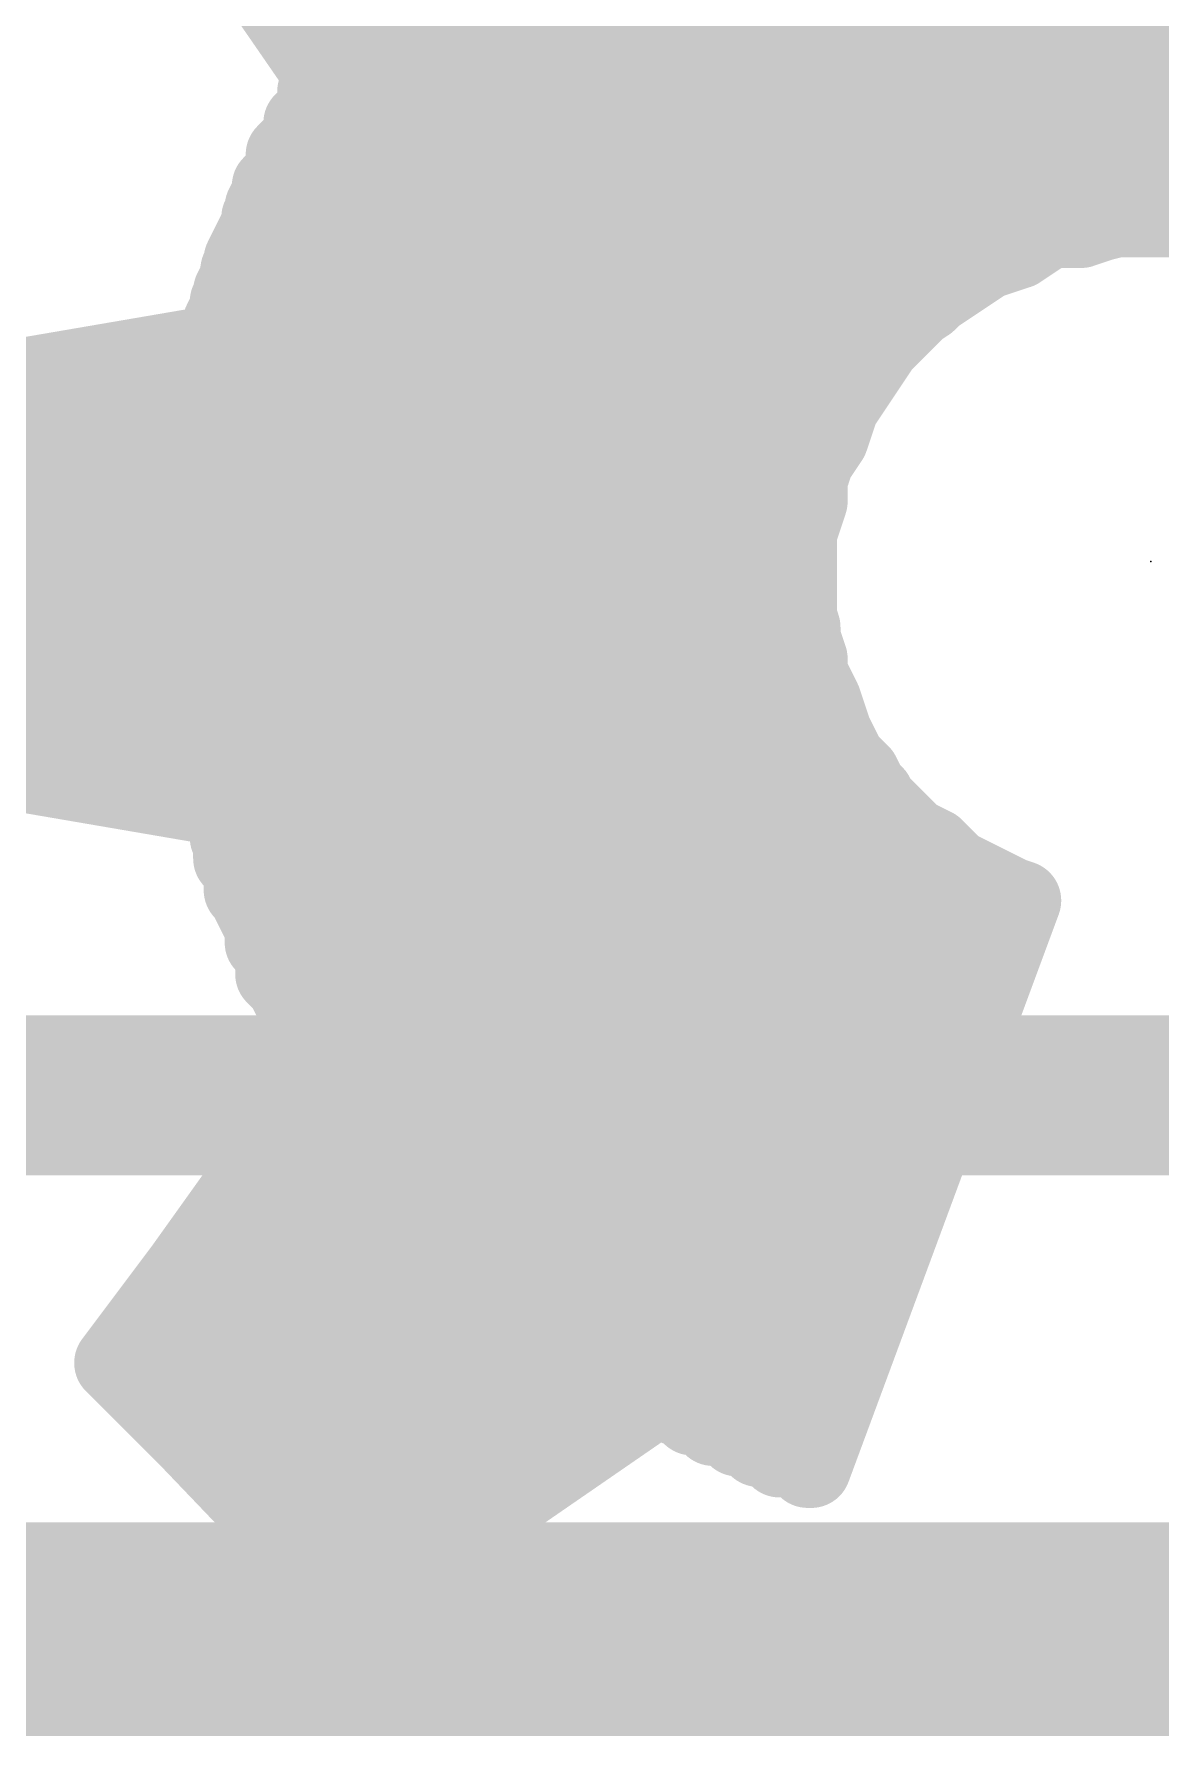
# Model space of a CAD drawing. Extents: x -34 to 73, y -65 to 31.
# Drawn here: x 1.223 to 2.296, y 24.79 to 26.41 of the extents above; entities that cross this region are included whole.
import ezdxf

# ---------------------------------------------------------------- set-up
doc = ezdxf.new("R2010")
doc.units = 0
for name, color, linetype in [('1', 12, 'CONTINUOUS'), ('16', 53, 'CONTINUOUS'), ('20', 53, 'CONTINUOUS'), ('21', 41, 'CONTINUOUS'), ('22', 40, 'CONTINUOUS'), ('23', 53, 'CONTINUOUS'), ('24', 53, 'CONTINUOUS')]:
    doc.layers.add(name, color=color, linetype=linetype)

msp = doc.modelspace()

# ---------------------------------------------------------------- linework, layer by layer
at = {"layer": '1'}
for points, const_width in [([(0, 25.4), (5.08, 25.4)], 0.1524), ([(0, 24.892), (4.572, 24.892)], 0.2032)]:
    msp.add_lwpolyline(points, dxfattribs=dict(at, const_width=const_width))
at = {"layer": '16'}
for points, const_width in [([(5.08, 25.4), (0, 25.4)], 0.1524), ([(4.572, 24.892), (0, 24.892)], 0.2032)]:
    msp.add_lwpolyline(points, dxfattribs=dict(at, const_width=const_width))
at = {"layer": '20', "const_width": 0.2032}
msp.add_lwpolyline([(2.54, 27.94, 0.4142), (0, 25.4)], format="xyb", dxfattribs=at)
at = {"layer": '21', "const_width": 0.076}
for points in [[(1.3026, 26.6554), (1.5026, 26.3654)], [(1.4456, 26.448), (3.1224, 26.448)], [(1.5026, 26.3654), (1.4926, 26.3554)], [(1.498, 26.372), (3.0674, 26.372)], [(1.4926, 26.3554), (1.4926, 26.3354)], [(1.4926, 26.3354), (1.4826, 26.3254)], [(1.4826, 26.3254), (1.4726, 26.3054)], [(1.4726, 26.3054), (1.4626, 26.2954)], [(1.4626, 26.2954), (1.4626, 26.2754)], [(1.4632, 26.296), (3.102, 26.296)], [(1.4526, 26.2654), (1.4426, 26.2454)], [(1.4626, 26.2754), (1.4526, 26.2654)], [(1.4426, 26.2354), (1.4226, 26.1954)], [(1.4426, 26.2454), (1.4426, 26.2354)], [(2.2126, 26.2254), (2.2526, 26.2354)], [(2.2526, 26.2354), (2.3226, 26.2354)], [(2.3226, 26.2354), (2.3526, 26.2254)], [(1.4349, 26.22), (2.1745, 26.22)], [(2.1526, 26.2054), (2.1826, 26.2254)], [(2.1826, 26.2254), (2.2126, 26.2254)], [(2.1226, 26.1954), (2.1526, 26.2054)], [(1.4226, 26.1854), (1.4126, 26.1654)], [(1.4226, 26.1954), (1.4226, 26.1854)], [(2.0926, 26.1754), (2.1226, 26.1954)], [(2.0726, 26.1554), (2.0926, 26.1754)], [(1.4126, 26.1554), (1.4026, 26.1354)], [(1.4126, 26.1654), (1.4126, 26.1554)], [(2.0426, 26.1354), (2.0726, 26.1554)], [(1.4026, 26.1354), (1.4026, 26.1154)], [(1.4069, 26.144), (2.0555, 26.144)], [(2.0226, 26.1154), (2.0426, 26.1354)], [(1.4026, 26.1154), (1.0526, 26.0554)], [(1.9826, 26.0554), (2.0226, 26.1154)], [(1.1263, 26.068), (1.991, 26.068)], [(1.9426, 25.9354), (1.9826, 26.0554)], [(1.0526, 25.992), (1.9615, 25.992)], [(1.9426, 25.8754), (1.9426, 25.9354)], [(1.0526, 25.916), (1.9426, 25.916)], [(1.9526, 25.8454), (1.9426, 25.8754)], [(1.9526, 25.8154), (1.9526, 25.8454)], [(1.0526, 25.84), (1.9526, 25.84)], [(1.9726, 25.7754), (1.9526, 25.8154)], [(1.0526, 25.764), (1.9764, 25.764)], [(1.9826, 25.7454), (1.9726, 25.7754)], [(1.0526, 25.7354), (1.4026, 25.6754)], [(2.0026, 25.7054), (1.9826, 25.7454)], [(2.0226, 25.6854), (2.0026, 25.7054)], [(1.3289, 25.688), (2.02, 25.688)], [(2.0326, 25.6654), (2.0226, 25.6854)], [(1.4026, 25.6754), (1.4026, 25.6654)], [(1.4026, 25.6654), (1.4126, 25.6454)], [(2.0526, 25.6454), (2.0326, 25.6654)], [(1.4126, 25.6454), (1.4126, 25.6254)], [(2.0726, 25.6354), (2.0526, 25.6454)], [(2.0926, 25.6154), (2.0726, 25.6354)], [(1.4126, 25.6254), (1.4226, 25.6154)], [(1.4226, 25.6154), (1.4226, 25.5954)], [(1.4226, 25.612), (2.0993, 25.612)], [(2.1326, 25.5954), (2.0926, 25.6154)], [(1.4226, 25.5954), (1.4326, 25.5854)], [(1.4326, 25.5854), (1.4426, 25.5654)], [(1.9626, 25.0454), (2.1626, 25.5854)], [(2.1626, 25.5854), (2.1326, 25.5954)], [(1.4426, 25.5654), (1.4426, 25.5454)], [(1.4426, 25.5454), (1.4526, 25.5354)], [(1.452, 25.536), (2.1443, 25.536)], [(1.4526, 25.5354), (1.4526, 25.5154)], [(1.4526, 25.5154), (1.4626, 25.5054)], [(1.4626, 25.5054), (1.4726, 25.4854)], [(1.4726, 25.4854), (1.4826, 25.4754)], [(1.4826, 25.4754), (1.4926, 25.4554)], [(1.4903, 25.46), (2.1162, 25.46)], [(1.4926, 25.4554), (1.4926, 25.4454)], [(1.4926, 25.4454), (1.5026, 25.4254)], [(1.5026, 25.4254), (1.3026, 25.1454)], [(1.4731, 25.384), (2.088, 25.384)], [(1.4188, 25.308), (2.0599, 25.308)], [(1.3645, 25.232), (2.0317, 25.232)], [(1.3102, 25.156), (2.0036, 25.156)], [(1.3026, 25.1454), (1.5226, 24.9154)], [(1.5226, 24.9154), (1.8126, 25.1154)], [(1.8126, 25.1154), (1.8226, 25.1154)], [(1.8226, 25.1154), (1.8326, 25.1054)], [(1.8326, 25.1054), (1.8426, 25.1054)], [(1.8426, 25.1054), (1.8526, 25.0954)], [(1.8526, 25.0954), (1.8626, 25.0954)], [(1.8626, 25.0954), (1.8726, 25.0854)], [(1.8726, 25.0854), (1.8826, 25.0854)], [(1.8826, 25.0854), (1.8926, 25.0754)], [(1.3651, 25.08), (1.7613, 25.08)], [(1.888, 25.08), (1.9754, 25.08)], [(1.8926, 25.0754), (1.9026, 25.0754)], [(1.9026, 25.0754), (1.9126, 25.0654)], [(1.9126, 25.0654), (1.9226, 25.0654)], [(1.9226, 25.0654), (1.9326, 25.0554)], [(1.9326, 25.0554), (1.9526, 25.0554)], [(1.9526, 25.0554), (1.9626, 25.0454)], [(1.4378, 25.004), (1.6511, 25.004)], [(1.5105, 24.928), (1.5409, 24.928)]]:
    msp.add_lwpolyline(points, dxfattribs=at)
at = {"layer": '21', "const_width": 0.038}
for points in [[(1.4456, 26.467, 1), (1.4456, 26.429)], [(1.498, 26.391, 1), (1.498, 26.353)], [(1.516, 26.3519, 1), (1.4892, 26.3788)], [(1.5116, 26.3554, 1), (1.4736, 26.3554)], [(1.4792, 26.3688, 1), (1.506, 26.3419)], [(1.487, 26.3546, 1), (1.5182, 26.3762)], [(1.506, 26.3219, 1), (1.4792, 26.3488)], [(1.4692, 26.3388, 1), (1.496, 26.3119)], [(1.4996, 26.3169, 1), (1.4656, 26.3339)], [(1.4736, 26.3354, 1), (1.5116, 26.3354)], [(1.486, 26.2919, 1), (1.4592, 26.3188)], [(1.4816, 26.2954, 1), (1.4436, 26.2954)], [(1.4492, 26.3088, 1), (1.476, 26.2819)], [(1.4632, 26.315, 1), (1.4632, 26.277)], [(1.4556, 26.3139, 1), (1.4896, 26.2969)], [(1.4696, 26.2569, 1), (1.4356, 26.2739)], [(1.476, 26.2619, 1), (1.4492, 26.2888)], [(1.4392, 26.2788, 1), (1.466, 26.2519)], [(1.4436, 26.2754, 1), (1.4816, 26.2754)], [(1.4616, 26.2454, 1), (1.4236, 26.2454)], [(1.4256, 26.2539, 1), (1.4596, 26.2369)], [(1.4596, 26.2269, 1), (1.4256, 26.2439)], [(2.2526, 26.2544, 1), (2.2526, 26.2164)], [(2.2572, 26.2169, 1), (2.248, 26.2538)], [(2.3286, 26.2534, 1), (2.3166, 26.2173)], [(1.4349, 26.239, 1), (1.4349, 26.201)], [(1.4236, 26.2354, 1), (1.4616, 26.2354)], [(2.1826, 26.2444, 1), (2.1826, 26.2064)], [(2.1931, 26.2096, 1), (2.1721, 26.2412)], [(2.1745, 26.201, 1), (2.1745, 26.239)], [(2.208, 26.2438, 1), (2.2172, 26.2069)], [(2.2126, 26.2064, 1), (2.2126, 26.2444)], [(2.1421, 26.2212, 1), (2.1631, 26.1896)], [(2.1586, 26.1873, 1), (2.1466, 26.2234)], [(1.4416, 26.1954, 1), (1.4036, 26.1954)], [(1.4056, 26.2039, 1), (1.4396, 26.1869)], [(1.4396, 26.1769, 1), (1.4056, 26.1939)], [(2.1166, 26.2134, 1), (2.1286, 26.1773)], [(2.1331, 26.1796, 1), (2.1121, 26.2112)], [(2.0821, 26.1912, 1), (2.1031, 26.1596)], [(2.106, 26.1619, 1), (2.0792, 26.1888)], [(1.4316, 26.1654, 1), (1.3936, 26.1654)], [(1.3956, 26.1739, 1), (1.4296, 26.1569)], [(1.4296, 26.1469, 1), (1.3956, 26.1639)], [(1.4036, 26.1854, 1), (1.4416, 26.1854)], [(2.0831, 26.1396, 1), (2.0621, 26.1712)], [(1.4216, 26.1354, 1), (1.3836, 26.1354)], [(1.4069, 26.163, 1), (1.4069, 26.125)], [(1.3936, 26.1554, 1), (1.4316, 26.1554)], [(2.056, 26.1219, 1), (2.0292, 26.1488)], [(2.0592, 26.1688, 1), (2.086, 26.1419)], [(2.0555, 26.125, 1), (2.0555, 26.163)], [(1.3856, 26.1439, 1), (1.4196, 26.1269)], [(2.0321, 26.1512, 1), (2.0531, 26.1196)], [(1.4058, 26.0966, 1), (1.3994, 26.1341)], [(2.0092, 26.1288, 1), (2.036, 26.1019)], [(2.0384, 26.1048, 1), (2.0068, 26.1259)], [(1.3836, 26.1154, 1), (1.4216, 26.1154)], [(2.0006, 26.0494, 1), (1.9646, 26.0614)], [(1.991, 26.049, 1), (1.991, 26.087)], [(1.9668, 26.0659, 1), (1.9984, 26.0448)], [(1.9615, 25.973, 1), (1.9615, 26.011)], [(1.9616, 25.9354, 1), (1.9236, 25.9354)], [(1.9246, 25.9414, 1), (1.9606, 25.9294)], [(1.9426, 25.897, 1), (1.9426, 25.935)], [(1.9606, 25.8814, 1), (1.9246, 25.8694)], [(1.9236, 25.8754, 1), (1.9616, 25.8754)], [(1.9716, 25.8454, 1), (1.9336, 25.8454)], [(1.9346, 25.8394, 1), (1.9706, 25.8514)], [(1.9526, 25.821, 1), (1.9526, 25.859)], [(1.9696, 25.8239, 1), (1.9356, 25.8069)], [(1.9336, 25.8154, 1), (1.9716, 25.8154)], [(1.9906, 25.7814, 1), (1.9546, 25.7694)], [(1.9556, 25.7669, 1), (1.9896, 25.7839)], [(1.9764, 25.745, 1), (1.9764, 25.783)], [(1.9996, 25.7539, 1), (1.9656, 25.7369)], [(1.9646, 25.7394, 1), (2.0006, 25.7514)], [(2.016, 25.7188, 1), (1.9892, 25.6919)], [(1.3289, 25.707, 1), (1.3289, 25.669)], [(1.9856, 25.6969, 1), (2.0196, 25.7139)], [(2.0396, 25.6939, 1), (2.0056, 25.6769)], [(2.02, 25.669, 1), (2.02, 25.707)], [(1.4216, 25.6754, 1), (1.3836, 25.6754)], [(1.4196, 25.6739, 1), (1.3856, 25.6569)], [(1.3994, 25.6566, 1), (1.4058, 25.6941)], [(2.0092, 25.6719, 1), (2.036, 25.6988)], [(2.046, 25.6788, 1), (2.0192, 25.6519)], [(2.0156, 25.6569, 1), (2.0496, 25.6739)], [(1.3836, 25.6654, 1), (1.4216, 25.6654)], [(1.4316, 25.6454, 1), (1.3936, 25.6454)], [(1.3956, 25.6369, 1), (1.4296, 25.6539)], [(2.0611, 25.6624, 1), (2.0441, 25.6284)], [(2.0392, 25.6319, 1), (2.066, 25.6588)], [(2.086, 25.6488, 1), (2.0592, 25.6219)], [(2.0641, 25.6184, 1), (2.0811, 25.6524)], [(1.426, 25.6388, 1), (1.3992, 25.6119)], [(1.3936, 25.6254, 1), (1.4316, 25.6254)], [(1.4416, 25.6154, 1), (1.4036, 25.6154)], [(1.4226, 25.631, 1), (1.4226, 25.593)], [(1.4092, 25.6019, 1), (1.436, 25.6288)], [(2.1011, 25.6324, 1), (2.0841, 25.5984)], [(2.0792, 25.6019, 1), (2.106, 25.6288)], [(2.0993, 25.593, 1), (2.0993, 25.631)], [(1.436, 25.6088, 1), (1.4092, 25.5819)], [(1.4496, 25.5939, 1), (1.4156, 25.5769)], [(2.1386, 25.6134, 1), (2.1266, 25.5773)], [(2.1241, 25.5784, 1), (2.1411, 25.6124)], [(2.1804, 25.5788, 1), (2.1448, 25.592)], [(2.1566, 25.5673, 1), (2.1686, 25.6034)], [(1.4036, 25.5954, 1), (1.4416, 25.5954)], [(1.4192, 25.5719, 1), (1.446, 25.5988)], [(1.4616, 25.5654, 1), (1.4236, 25.5654)], [(1.4256, 25.5569, 1), (1.4596, 25.5739)], [(1.456, 25.5588, 1), (1.4292, 25.5319)], [(1.452, 25.555, 1), (1.452, 25.517)], [(2.1443, 25.517, 1), (2.1443, 25.555)], [(1.4236, 25.5454, 1), (1.4616, 25.5454)], [(1.4716, 25.5354, 1), (1.4336, 25.5354)], [(1.4392, 25.5219, 1), (1.466, 25.5488)], [(1.466, 25.5288, 1), (1.4392, 25.5019)], [(1.4796, 25.5139, 1), (1.4456, 25.4969)], [(1.4336, 25.5154, 1), (1.4716, 25.5154)], [(1.4492, 25.4919, 1), (1.476, 25.5188)], [(1.486, 25.4988, 1), (1.4592, 25.4719)], [(1.4556, 25.4769, 1), (1.4896, 25.4939)], [(1.4996, 25.4839, 1), (1.4656, 25.4669)], [(1.4692, 25.4619, 1), (1.496, 25.4888)], [(1.4903, 25.479, 1), (1.4903, 25.441)], [(1.5116, 25.4554, 1), (1.4736, 25.4554)], [(2.1162, 25.441, 1), (2.1162, 25.479)], [(1.5096, 25.4539, 1), (1.4756, 25.4369)], [(1.4756, 25.4469, 1), (1.5096, 25.4639)], [(1.4736, 25.4454, 1), (1.5116, 25.4454)], [(1.5181, 25.4143, 1), (1.4871, 25.4364)], [(1.4856, 25.4169, 1), (1.5196, 25.4339)], [(1.4731, 25.403, 1), (1.4731, 25.365)], [(2.088, 25.365, 1), (2.088, 25.403)], [(1.4188, 25.327, 1), (1.4188, 25.289)], [(2.0599, 25.289, 1), (2.0599, 25.327)], [(1.3645, 25.251, 1), (1.3645, 25.213)], [(2.0317, 25.213, 1), (2.0317, 25.251)], [(1.3102, 25.175, 1), (1.3102, 25.137)], [(2.0036, 25.137, 1), (2.0036, 25.175)], [(1.3163, 25.1585, 1), (1.2889, 25.1322)], [(1.2871, 25.1564, 1), (1.3181, 25.1343)], [(1.8126, 25.1344, 1), (1.8126, 25.0964)], [(1.8234, 25.0997, 1), (1.8018, 25.131)], [(1.836, 25.1288, 1), (1.8092, 25.1019)], [(1.8226, 25.0964, 1), (1.8226, 25.1344)], [(1.8326, 25.1244, 1), (1.8326, 25.0864)], [(1.8192, 25.0919, 1), (1.846, 25.1188)], [(1.856, 25.1188, 1), (1.8292, 25.0919)], [(1.8426, 25.0864, 1), (1.8426, 25.1244)], [(1.8526, 25.1144, 1), (1.8526, 25.0764)], [(1.8392, 25.0819, 1), (1.866, 25.1088)], [(1.876, 25.1088, 1), (1.8492, 25.0819)], [(1.8726, 25.1044, 1), (1.8726, 25.0664)], [(1.8626, 25.0764, 1), (1.8626, 25.1144)], [(1.896, 25.0988, 1), (1.8692, 25.0719)], [(1.8826, 25.0664, 1), (1.8826, 25.1044)], [(1.3651, 25.099, 1), (1.3651, 25.061)], [(1.7613, 25.061, 1), (1.7613, 25.099)], [(1.8592, 25.0719, 1), (1.886, 25.0988)], [(1.888, 25.099, 1), (1.888, 25.061)], [(1.8926, 25.0944, 1), (1.8926, 25.0564)], [(1.8792, 25.0619, 1), (1.906, 25.0888)], [(1.916, 25.0888, 1), (1.8892, 25.0619)], [(1.9026, 25.0564, 1), (1.9026, 25.0944)], [(1.9754, 25.061, 1), (1.9754, 25.099)], [(1.9126, 25.0844, 1), (1.9126, 25.0464)], [(1.8992, 25.0519, 1), (1.926, 25.0788)], [(1.936, 25.0788, 1), (1.9092, 25.0519)], [(1.9326, 25.0744, 1), (1.9326, 25.0364)], [(1.9192, 25.0419, 1), (1.946, 25.0688)], [(1.9226, 25.0464, 1), (1.9226, 25.0844)], [(1.966, 25.0688, 1), (1.9392, 25.0419)], [(1.9526, 25.0364, 1), (1.9526, 25.0744)], [(1.9492, 25.0319, 1), (1.976, 25.0588)], [(1.9448, 25.052, 1), (1.9804, 25.0388)], [(1.4378, 25.023, 1), (1.4378, 24.985)], [(1.6511, 24.985, 1), (1.6511, 25.023)], [(1.5105, 24.947, 1), (1.5105, 24.909)], [(1.5409, 24.909, 1), (1.5409, 24.947)], [(1.5118, 24.931, 1), (1.5334, 24.8997)], [(1.5089, 24.9022, 1), (1.5363, 24.9285)]]:
    msp.add_lwpolyline(points, format="xyb", dxfattribs=at)
at = {"layer": '22', "const_width": 0.076}
for points in [[(1.5094, 26.3654), (1.2994, 26.6554)], [(1.4496, 26.448), (3.1264, 26.448)], [(1.4994, 26.3554), (1.5094, 26.3654)], [(1.5046, 26.372), (3.074, 26.372)], [(1.4894, 26.3354), (1.4994, 26.3554)], [(1.4794, 26.3254), (1.4894, 26.3354)], [(1.4794, 26.3054), (1.4794, 26.3254)], [(1.4694, 26.2954), (1.4794, 26.3054)], [(1.4594, 26.2754), (1.4694, 26.2954)], [(1.47, 26.296), (3.1088, 26.296)], [(1.4494, 26.2654), (1.4594, 26.2754)], [(1.4494, 26.2454), (1.4494, 26.2654)], [(1.4394, 26.2354), (1.4494, 26.2454)], [(1.4394, 26.2154), (1.4394, 26.2354)], [(2.2494, 26.2354), (2.2194, 26.2254)], [(2.3194, 26.2354), (2.2494, 26.2354)], [(2.3594, 26.2254), (2.3194, 26.2354)], [(1.4394, 26.22), (2.1813, 26.22)], [(2.1894, 26.2254), (2.1594, 26.2054)], [(2.2194, 26.2254), (2.1894, 26.2254)], [(1.4294, 26.1954), (1.4394, 26.2154)], [(2.1594, 26.2054), (2.1294, 26.1954)], [(1.4194, 26.1854), (1.4294, 26.1954)], [(1.4194, 26.1654), (1.4194, 26.1854)], [(2.1294, 26.1954), (2.0694, 26.1554)], [(1.4094, 26.1554), (1.4194, 26.1654)], [(1.4094, 26.1154), (1.4094, 26.1554)], [(2.0694, 26.1554), (2.0294, 26.1154)], [(1.4094, 26.144), (2.058, 26.144)], [(1.0494, 26.0554), (1.4094, 26.1154)], [(2.0294, 26.1154), (1.9894, 26.0554)], [(1.1252, 26.068), (1.9978, 26.068)], [(1.9894, 26.0554), (1.9794, 26.0254)], [(1.9794, 26.0254), (1.9594, 25.9954)], [(1.0494, 25.992), (1.9594, 25.992)], [(1.9594, 25.9954), (1.9594, 25.9654)], [(1.9594, 25.9654), (1.9494, 25.9354)], [(1.9494, 25.9354), (1.9494, 25.8454)], [(1.0494, 25.916), (1.9494, 25.916)], [(1.9494, 25.8454), (1.9594, 25.8154)], [(1.0494, 25.84), (1.9512, 25.84)], [(1.9594, 25.8154), (1.9594, 25.7954)], [(1.9594, 25.7954), (1.9694, 25.7754)], [(1.0494, 25.764), (1.9732, 25.764)], [(1.9694, 25.7754), (1.9794, 25.7454)], [(1.3994, 25.6754), (1.0494, 25.7354)], [(1.9794, 25.7454), (1.9894, 25.7254)], [(1.9894, 25.7254), (2.0094, 25.7054)], [(2.0094, 25.7054), (2.0194, 25.6854)], [(1.3257, 25.688), (2.0181, 25.688)], [(2.0194, 25.6854), (2.0594, 25.6454)], [(1.4094, 25.6654), (1.3994, 25.6754)], [(1.4094, 25.6454), (1.4094, 25.6654)], [(1.4194, 25.6254), (1.4094, 25.6454)], [(2.0594, 25.6454), (2.0794, 25.6354)], [(2.0794, 25.6354), (2.0994, 25.6154)], [(1.4194, 25.6154), (1.4194, 25.6254)], [(1.4294, 25.5954), (1.4194, 25.6154)], [(1.4211, 25.612), (2.1061, 25.612)], [(2.0994, 25.6154), (2.1594, 25.5854)], [(1.4294, 25.5854), (1.4294, 25.5954)], [(1.4494, 25.5454), (1.4294, 25.5854)], [(2.1594, 25.5854), (1.9594, 25.0454)], [(1.4494, 25.5354), (1.4494, 25.5454)], [(1.4494, 25.536), (2.1411, 25.536)], [(1.4594, 25.5154), (1.4494, 25.5354)], [(1.4694, 25.5054), (1.4594, 25.5154)], [(1.4794, 25.4854), (1.4694, 25.5054)], [(1.4794, 25.4754), (1.4794, 25.4854)], [(1.4894, 25.4554), (1.4794, 25.4754)], [(1.4871, 25.46), (2.113, 25.46)], [(1.4994, 25.4454), (1.4894, 25.4554)], [(1.5094, 25.4254), (1.4994, 25.4454)], [(1.2994, 25.1454), (1.5094, 25.4254)], [(1.4784, 25.384), (2.0848, 25.384)], [(1.4214, 25.308), (2.0567, 25.308)], [(1.3644, 25.232), (2.0285, 25.232)], [(1.3074, 25.156), (2.0004, 25.156)], [(1.5294, 24.9154), (1.2994, 25.1454)], [(1.8194, 25.1154), (1.5294, 24.9154)], [(1.8294, 25.1154), (1.8194, 25.1154)], [(1.8494, 25.0954), (1.8294, 25.1154)], [(1.8594, 25.0954), (1.8494, 25.0954)], [(1.8694, 25.0854), (1.8594, 25.0954)], [(1.8894, 25.0854), (1.8694, 25.0854)], [(1.8994, 25.0754), (1.8894, 25.0854)], [(1.3648, 25.08), (1.7681, 25.08)], [(1.8948, 25.08), (1.9722, 25.08)], [(1.9094, 25.0754), (1.8994, 25.0754)], [(1.9194, 25.0654), (1.9094, 25.0754)], [(1.9294, 25.0654), (1.9194, 25.0654)], [(1.9394, 25.0554), (1.9294, 25.0654)], [(1.9594, 25.0554), (1.9394, 25.0554)], [(1.9594, 25.0454), (1.9594, 25.0554)], [(1.4408, 25.004), (1.6579, 25.004)], [(1.5168, 24.928), (1.5477, 24.928)]]:
    msp.add_lwpolyline(points, dxfattribs=at)
at = {"layer": '22', "const_width": 0.038}
for points in [[(1.4496, 26.467, 1), (1.4496, 26.429)], [(1.5046, 26.391, 1), (1.5046, 26.353)], [(1.5228, 26.3519, 1), (1.496, 26.3788)], [(1.486, 26.3688, 1), (1.5128, 26.3419)], [(1.5164, 26.3469, 1), (1.4824, 26.3639)], [(1.494, 26.3542, 1), (1.5248, 26.3765)], [(1.5028, 26.3219, 1), (1.476, 26.3488)], [(1.4984, 26.3254, 1), (1.4604, 26.3254)], [(1.466, 26.3388, 1), (1.4928, 26.3119)], [(1.4724, 26.3439, 1), (1.5064, 26.3269)], [(1.4928, 26.2919, 1), (1.466, 26.3188)], [(1.456, 26.3088, 1), (1.4828, 26.2819)], [(1.47, 26.315, 1), (1.47, 26.277)], [(1.4864, 26.2869, 1), (1.4524, 26.3039)], [(1.4604, 26.3054, 1), (1.4984, 26.3054)], [(1.4684, 26.2654, 1), (1.4304, 26.2654)], [(1.4424, 26.2839, 1), (1.4764, 26.2669)], [(1.4728, 26.2619, 1), (1.446, 26.2888)], [(1.436, 26.2788, 1), (1.4628, 26.2519)], [(1.4584, 26.2354, 1), (1.4204, 26.2354)], [(1.4628, 26.2319, 1), (1.436, 26.2588)], [(2.2494, 26.2544, 1), (2.2494, 26.2164)], [(2.2554, 26.2173, 1), (2.2434, 26.2534)], [(2.324, 26.2538, 1), (2.3148, 26.2169)], [(1.426, 26.2488, 1), (1.4528, 26.2219)], [(1.4394, 26.239, 1), (1.4394, 26.201)], [(1.4304, 26.2454, 1), (1.4684, 26.2454)], [(2.1894, 26.2444, 1), (2.1894, 26.2064)], [(2.1999, 26.2096, 1), (2.1789, 26.2412)], [(2.1813, 26.201, 1), (2.1813, 26.239)], [(2.2134, 26.2434, 1), (2.2254, 26.2073)], [(2.2194, 26.2064, 1), (2.2194, 26.2444)], [(1.4564, 26.2069, 1), (1.4224, 26.2239)], [(2.1489, 26.2212, 1), (2.1699, 26.1896)], [(2.1654, 26.1873, 1), (2.1534, 26.2234)], [(1.4384, 26.1854, 1), (1.4004, 26.1854)], [(1.4124, 26.2039, 1), (1.4464, 26.1869)], [(1.4428, 26.1819, 1), (1.416, 26.2088)], [(1.4204, 26.2154, 1), (1.4584, 26.2154)], [(2.1234, 26.2134, 1), (2.1354, 26.1773)], [(2.1399, 26.1796, 1), (2.1189, 26.2112)], [(1.406, 26.1988, 1), (1.4328, 26.1719)], [(1.4284, 26.1554, 1), (1.3904, 26.1554)], [(1.4328, 26.1519, 1), (1.406, 26.1788)], [(2.0589, 26.1712, 1), (2.0799, 26.1396)], [(2.0828, 26.1419, 1), (2.056, 26.1688)], [(1.396, 26.1688, 1), (1.4228, 26.1419)], [(1.4094, 26.163, 1), (1.4094, 26.125)], [(1.4004, 26.1654, 1), (1.4384, 26.1654)], [(2.058, 26.125, 1), (2.058, 26.163)], [(1.4125, 26.0966, 1), (1.4063, 26.1341)], [(2.016, 26.1288, 1), (2.0428, 26.1019)], [(2.0452, 26.1048, 1), (2.0136, 26.1259)], [(1.3904, 26.1154, 1), (1.4284, 26.1154)], [(2.0074, 26.0494, 1), (1.9714, 26.0614)], [(1.9978, 26.049, 1), (1.9978, 26.087)], [(1.9736, 26.0659, 1), (2.0052, 26.0448)], [(1.9952, 26.0148, 1), (1.9636, 26.0359)], [(1.9614, 26.0314, 1), (1.9974, 26.0194)], [(1.9784, 25.9954, 1), (1.9404, 25.9954)], [(1.9594, 25.973, 1), (1.9594, 26.011)], [(1.9436, 26.0059, 1), (1.9752, 25.9848)], [(1.9774, 25.9594, 1), (1.9414, 25.9714)], [(1.9404, 25.9654, 1), (1.9784, 25.9654)], [(1.9684, 25.9354, 1), (1.9304, 25.9354)], [(1.9314, 25.9414, 1), (1.9674, 25.9294)], [(1.9494, 25.897, 1), (1.9494, 25.935)], [(1.9674, 25.8514, 1), (1.9314, 25.8394)], [(1.9512, 25.821, 1), (1.9512, 25.859)], [(1.9304, 25.8454, 1), (1.9684, 25.8454)], [(1.9784, 25.8154, 1), (1.9404, 25.8154)], [(1.9764, 25.8039, 1), (1.9424, 25.7869)], [(1.9414, 25.8094, 1), (1.9774, 25.8214)], [(1.9404, 25.7954, 1), (1.9784, 25.7954)], [(1.9874, 25.7814, 1), (1.9514, 25.7694)], [(1.9524, 25.7669, 1), (1.9864, 25.7839)], [(1.9732, 25.745, 1), (1.9732, 25.783)], [(1.9964, 25.7539, 1), (1.9624, 25.7369)], [(1.9614, 25.7394, 1), (1.9974, 25.7514)], [(2.0028, 25.7388, 1), (1.976, 25.7119)], [(1.9724, 25.7169, 1), (2.0064, 25.7339)], [(2.0264, 25.7139, 1), (1.9924, 25.6969)], [(1.996, 25.6919, 1), (2.0228, 25.7188)], [(1.3257, 25.707, 1), (1.3257, 25.669)], [(2.0328, 25.6988, 1), (2.006, 25.6719)], [(2.0181, 25.669, 1), (2.0181, 25.707)], [(1.4128, 25.6888, 1), (1.386, 25.6619)], [(1.4284, 25.6654, 1), (1.3904, 25.6654)], [(1.3962, 25.6566, 1), (1.4026, 25.6941)], [(2.0024, 25.6769, 1), (2.0364, 25.6939)], [(1.396, 25.6519, 1), (1.4228, 25.6788)], [(1.4264, 25.6539, 1), (1.3924, 25.6369)], [(2.0679, 25.6624, 1), (2.0509, 25.6284)], [(2.046, 25.6319, 1), (2.0728, 25.6588)], [(2.0928, 25.6488, 1), (2.066, 25.6219)], [(2.0709, 25.6184, 1), (2.0879, 25.6524)], [(1.3904, 25.6454, 1), (1.4284, 25.6454)], [(1.4384, 25.6254, 1), (1.4004, 25.6254)], [(1.4364, 25.6239, 1), (1.4024, 25.6069)], [(1.4211, 25.631, 1), (1.4211, 25.593)], [(1.4024, 25.6169, 1), (1.4364, 25.6339)], [(2.1079, 25.6324, 1), (2.0909, 25.5984)], [(2.086, 25.6019, 1), (2.1128, 25.6288)], [(2.1061, 25.593, 1), (2.1061, 25.631)], [(1.4004, 25.6154, 1), (1.4384, 25.6154)], [(1.4484, 25.5954, 1), (1.4104, 25.5954)], [(1.4464, 25.5939, 1), (1.4124, 25.5769)], [(1.4124, 25.5869, 1), (1.4464, 25.6039)], [(2.1772, 25.5788, 1), (2.1416, 25.592)], [(2.1509, 25.5684, 1), (2.1679, 25.6024)], [(1.4104, 25.5854, 1), (1.4484, 25.5854)], [(1.4684, 25.5454, 1), (1.4304, 25.5454)], [(1.4494, 25.555, 1), (1.4494, 25.517)], [(2.1411, 25.517, 1), (2.1411, 25.555)], [(1.4664, 25.5439, 1), (1.4324, 25.5269)], [(1.4324, 25.5369, 1), (1.4664, 25.5539)], [(1.4304, 25.5354, 1), (1.4684, 25.5354)], [(1.4728, 25.5288, 1), (1.446, 25.5019)], [(1.4424, 25.5069, 1), (1.4764, 25.5239)], [(1.4864, 25.5139, 1), (1.4524, 25.4969)], [(1.456, 25.4919, 1), (1.4828, 25.5188)], [(1.4984, 25.4854, 1), (1.4604, 25.4854)], [(1.4964, 25.4839, 1), (1.4624, 25.4669)], [(1.4624, 25.4769, 1), (1.4964, 25.4939)], [(1.4604, 25.4754, 1), (1.4984, 25.4754)], [(1.4871, 25.479, 1), (1.4871, 25.441)], [(1.5028, 25.4688, 1), (1.476, 25.4419)], [(2.113, 25.441, 1), (2.113, 25.479)], [(1.4724, 25.4469, 1), (1.5064, 25.4639)], [(1.5164, 25.4539, 1), (1.4824, 25.4369)], [(1.486, 25.4319, 1), (1.5128, 25.4588)], [(1.5246, 25.414, 1), (1.4942, 25.4368)], [(1.4924, 25.4169, 1), (1.5264, 25.4339)], [(1.4784, 25.403, 1), (1.4784, 25.365)], [(2.0848, 25.365, 1), (2.0848, 25.403)], [(1.4214, 25.327, 1), (1.4214, 25.289)], [(2.0567, 25.289, 1), (2.0567, 25.327)], [(1.3644, 25.251, 1), (1.3644, 25.213)], [(2.0285, 25.213, 1), (2.0285, 25.251)], [(1.3074, 25.175, 1), (1.3074, 25.137)], [(2.0004, 25.137, 1), (2.0004, 25.175)], [(1.3128, 25.1588, 1), (1.286, 25.1319)], [(1.2842, 25.1568, 1), (1.3146, 25.134)], [(1.8194, 25.1344, 1), (1.8194, 25.0964)], [(1.8302, 25.0997, 1), (1.8086, 25.131)], [(1.8428, 25.1288, 1), (1.816, 25.1019)], [(1.8294, 25.0964, 1), (1.8294, 25.1344)], [(1.8494, 25.1144, 1), (1.8494, 25.0764)], [(1.836, 25.0819, 1), (1.8628, 25.1088)], [(1.8728, 25.1088, 1), (1.846, 25.0819)], [(1.8694, 25.1044, 1), (1.8694, 25.0664)], [(1.8594, 25.0764, 1), (1.8594, 25.1144)], [(1.9028, 25.0988, 1), (1.876, 25.0719)], [(1.8894, 25.0664, 1), (1.8894, 25.1044)], [(1.3648, 25.099, 1), (1.3648, 25.061)], [(1.7681, 25.061, 1), (1.7681, 25.099)], [(1.856, 25.0719, 1), (1.8828, 25.0988)], [(1.8948, 25.099, 1), (1.8948, 25.061)], [(1.8994, 25.0944, 1), (1.8994, 25.0564)], [(1.886, 25.0619, 1), (1.9128, 25.0888)], [(1.9228, 25.0888, 1), (1.896, 25.0619)], [(1.9094, 25.0564, 1), (1.9094, 25.0944)], [(1.9722, 25.061, 1), (1.9722, 25.099)], [(1.9194, 25.0844, 1), (1.9194, 25.0464)], [(1.906, 25.0519, 1), (1.9328, 25.0788)], [(1.9428, 25.0788, 1), (1.916, 25.0519)], [(1.9394, 25.0744, 1), (1.9394, 25.0364)], [(1.926, 25.0419, 1), (1.9528, 25.0688)], [(1.9294, 25.0464, 1), (1.9294, 25.0844)], [(1.9784, 25.0554, 1), (1.9404, 25.0554)], [(1.9594, 25.0364, 1), (1.9594, 25.0744)], [(1.9416, 25.052, 1), (1.9772, 25.0388)], [(1.9404, 25.0454, 1), (1.9784, 25.0454)], [(1.4408, 25.023, 1), (1.4408, 24.985)], [(1.6579, 24.985, 1), (1.6579, 25.023)], [(1.5168, 24.947, 1), (1.5168, 24.909)], [(1.5477, 24.909, 1), (1.5477, 24.947)], [(1.5186, 24.931, 1), (1.5402, 24.8997)], [(1.516, 24.9019, 1), (1.5428, 24.9288)]]:
    msp.add_lwpolyline(points, format="xyb", dxfattribs=at)
at = {"layer": '23'}
msp.add_point((2.286, 25.908), dxfattribs=at)
at = {"layer": '24'}
msp.add_point((2.286, 25.908), dxfattribs=at)

doc.saveas('drawing.dxf')
